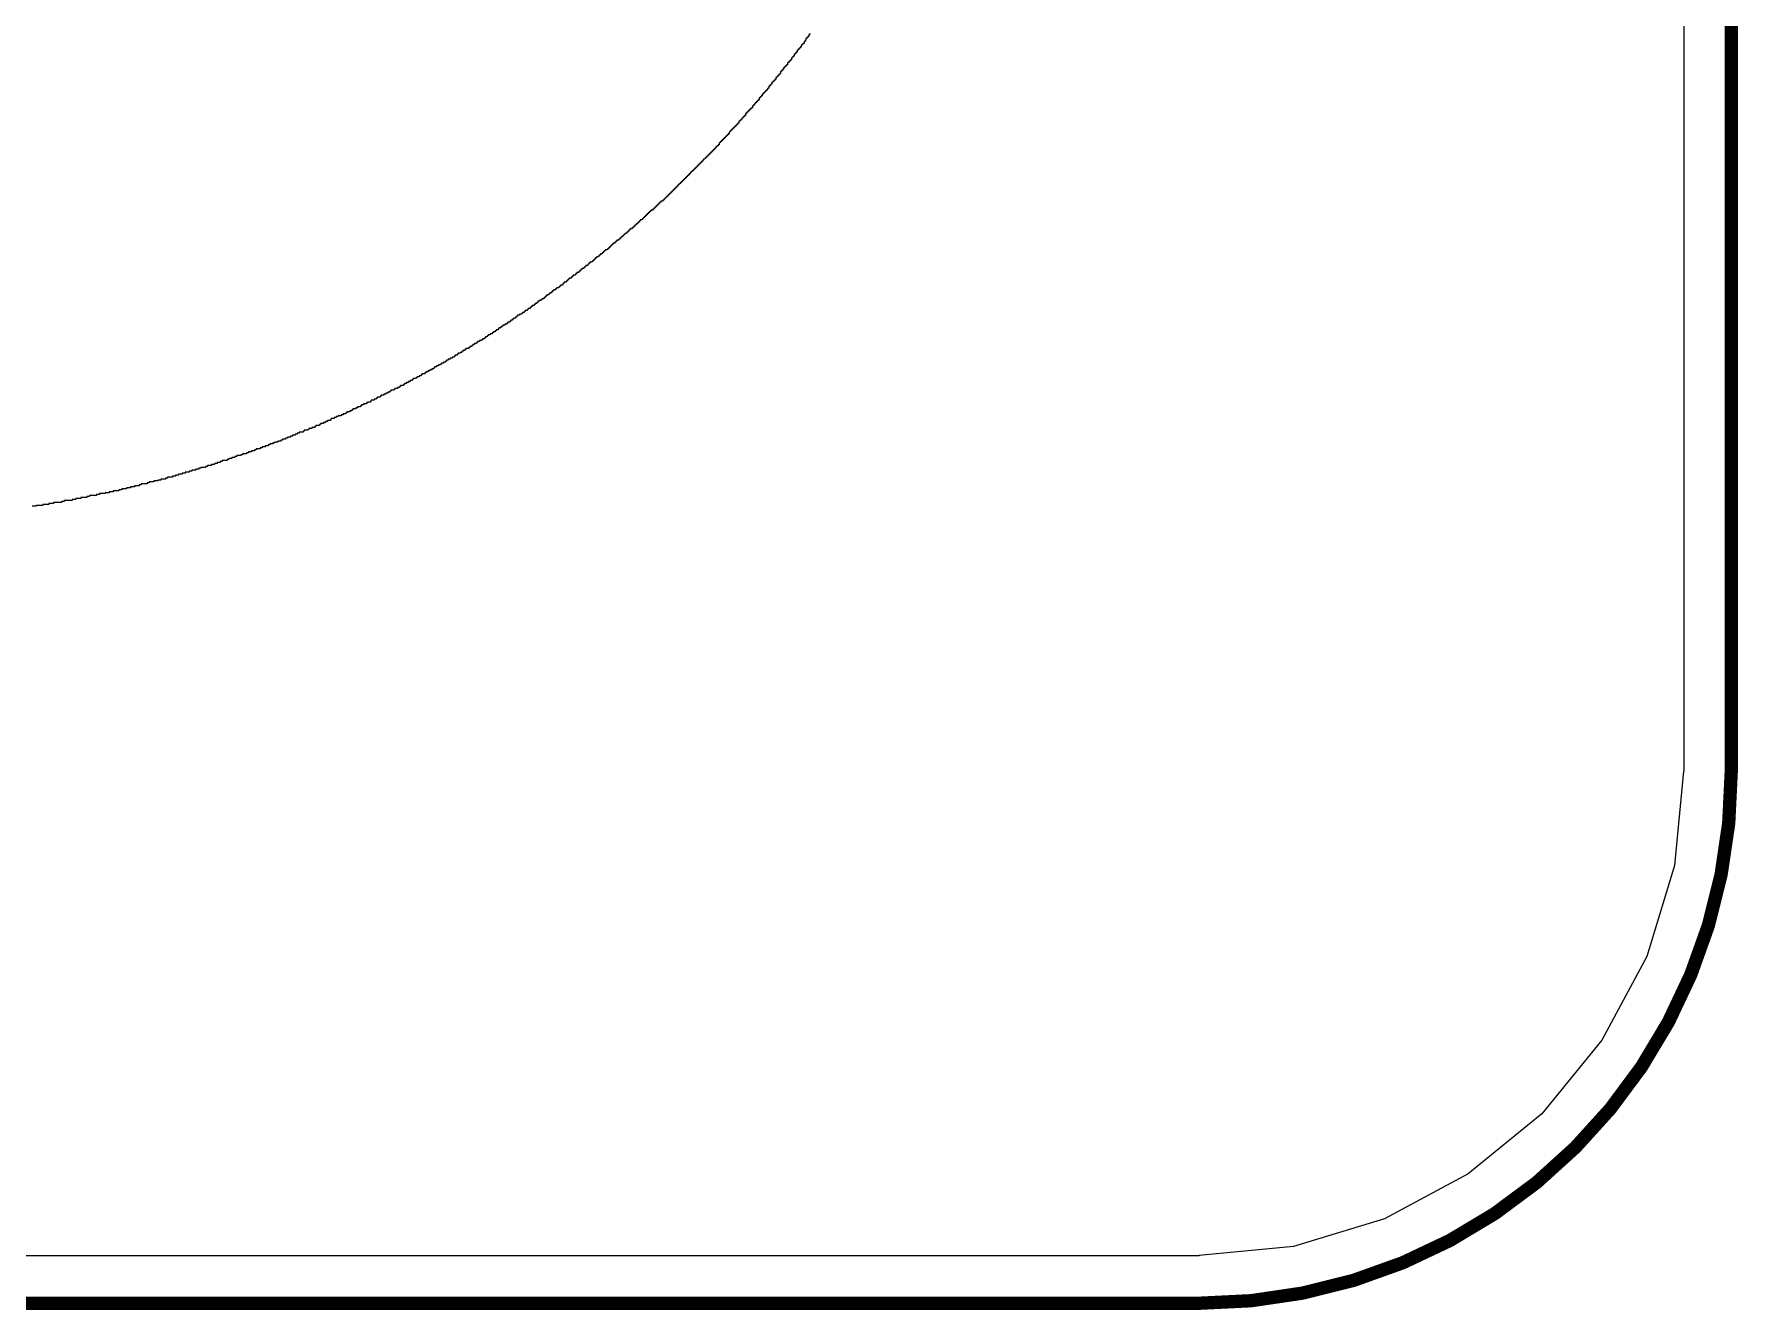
# Model space of a CAD drawing. Header units: millimetres. Extents: x -3.3 to 49.3, y -30.5 to 0.
# Drawn here: x 42.87 to 49.27, y -30.53 to -25.73 of the extents above; entities that cross this region are included whole.
import ezdxf

# ---------------------------------------------------------------- set-up
doc = ezdxf.new("R2010")
doc.units = ezdxf.units.MM
for name, color, linetype in [('BottomLayer', 5, 'Continuous'), ('KeepOutLayer', 6, 'Continuous'), ('TopLayer', 1, 'Continuous'), ('TopOverlay', 2, 'Continuous')]:
    doc.layers.add(name, color=color, linetype=linetype)

msp = doc.modelspace()

# ---------------------------------------------------------------- linework, layer by layer
at = {"layer": 'BottomLayer'}
for p, q in [((49.0715, -2), (49.0715, -28.5)), ((49.071, -28.5), (49.0361, -28.8553)), ((49.0715, -28.5), (49.071, -28.5)), ((49.0361, -28.8553), (48.9324, -29.1969)), ((48.9324, -29.1969), (48.7641, -29.5117)), ((48.7641, -29.5117), (48.5377, -29.7877)), ((48.5377, -29.7877), (48.2617, -30.0142)), ((48.2617, -30.0142), (47.9469, -30.1825)), ((47.9469, -30.1825), (47.6052, -30.2861)), ((47.6052, -30.2861), (47.25, -30.3211)), ((47.25, -30.3216), (2.75, -30.3216)), ((47.25, -30.3211), (47.25, -30.3216))]:
    msp.add_line(p, q, dxfattribs=at)
at = {"layer": 'KeepOutLayer', "const_width": 0.05}
for points in [[(49.25, -28.5), (49.25, -2)], [(2.75, -30.5), (47.25, -30.5)]]:
    msp.add_lwpolyline(points, dxfattribs=at)
msp.add_lwpolyline([(49.25, -28.5, -0.414213), (47.25, -30.5)], format="xyb", dxfattribs=at)
at = {"layer": 'KeepOutLayer', "const_width": 0.025}
for points in [[(49.2375, -28.5, 1), (49.2625, -28.5, 1)], [(49.2375, -28.5, 1), (49.2625, -28.5, 1)], [(47.2375, -30.5, 1), (47.2625, -30.5, 1)], [(47.2375, -30.5, 1), (47.2625, -30.5, 1)]]:
    msp.add_lwpolyline(points, format="xyb", close=True, dxfattribs=at)
at = {"layer": 'TopLayer'}
for p, q in [((49.0715, -2), (49.0715, -28.5)), ((49.071, -28.5), (49.0361, -28.8553)), ((49.0715, -28.5), (49.071, -28.5)), ((49.0361, -28.8553), (48.9324, -29.1969)), ((48.9324, -29.1969), (48.7641, -29.5117)), ((48.7641, -29.5117), (48.5377, -29.7877)), ((48.5377, -29.7877), (48.2617, -30.0142)), ((48.2617, -30.0142), (47.9469, -30.1825)), ((47.9469, -30.1825), (47.6052, -30.2861)), ((47.6052, -30.2861), (47.25, -30.3211)), ((47.25, -30.3216), (2.75, -30.3216)), ((47.25, -30.3211), (47.25, -30.3216))]:
    msp.add_line(p, q, dxfattribs=at)
at = {"layer": 'TopOverlay'}
for p, q in [((45.7835, -25.7396), (45.7799, -25.7396)), ((45.7799, -25.7396), (45.7799, -25.7432)), ((45.7872, -25.7322), (45.7835, -25.7322)), ((45.7835, -25.7322), (45.7835, -25.7396)), ((45.7872, -25.7286), (45.7872, -25.7322)), ((45.7322, -25.8055), (45.7286, -25.8055)), ((45.7286, -25.8055), (45.7286, -25.8128)), ((45.7359, -25.8018), (45.7322, -25.8018)), ((45.7322, -25.8018), (45.7322, -25.8055)), ((45.7396, -25.7982), (45.7359, -25.7982)), ((45.7359, -25.7982), (45.7359, -25.8018)), ((45.7432, -25.7908), (45.7396, -25.7908)), ((45.7396, -25.7908), (45.7396, -25.7982)), ((45.7469, -25.7872), (45.7432, -25.7872)), ((45.7432, -25.7872), (45.7432, -25.7908)), ((45.7505, -25.7835), (45.7469, -25.7835)), ((45.7469, -25.7835), (45.7469, -25.7872)), ((45.7542, -25.7799), (45.7505, -25.7799)), ((45.7505, -25.7799), (45.7505, -25.7835)), ((45.7579, -25.7725), (45.7542, -25.7725)), ((45.7542, -25.7725), (45.7542, -25.7799)), ((45.7615, -25.7689), (45.7579, -25.7689)), ((45.7579, -25.7689), (45.7579, -25.7725)), ((45.7652, -25.7652), (45.7615, -25.7652)), ((45.7615, -25.7652), (45.7615, -25.7689)), ((45.7689, -25.7579), (45.7652, -25.7579)), ((45.7652, -25.7579), (45.7652, -25.7652)), ((45.7725, -25.7542), (45.7689, -25.7542)), ((45.7689, -25.7542), (45.7689, -25.7579)), ((45.7762, -25.7469), (45.7725, -25.7469)), ((45.7725, -25.7469), (45.7725, -25.7542)), ((45.7799, -25.7432), (45.7762, -25.7432)), ((45.7762, -25.7432), (45.7762, -25.7469)), ((45.6846, -25.8678), (45.681, -25.8678)), ((45.681, -25.8678), (45.681, -25.8714)), ((45.6883, -25.8641), (45.6846, -25.8641)), ((45.6846, -25.8641), (45.6846, -25.8678)), ((45.6919, -25.8568), (45.6883, -25.8568)), ((45.6883, -25.8568), (45.6883, -25.8641)), ((45.6956, -25.8531), (45.6919, -25.8531)), ((45.6919, -25.8531), (45.6919, -25.8568)), ((45.6993, -25.8495), (45.6956, -25.8495)), ((45.6956, -25.8495), (45.6956, -25.8531)), ((45.7029, -25.8458), (45.6993, -25.8458)), ((45.6993, -25.8458), (45.6993, -25.8495)), ((45.7066, -25.8385), (45.7029, -25.8385)), ((45.7029, -25.8385), (45.7029, -25.8458)), ((45.7103, -25.8348), (45.7066, -25.8348)), ((45.7066, -25.8348), (45.7066, -25.8385)), ((45.7139, -25.8311), (45.7103, -25.8311)), ((45.7103, -25.8311), (45.7103, -25.8348)), ((45.7176, -25.8275), (45.7139, -25.8275)), ((45.7139, -25.8275), (45.7139, -25.8311)), ((45.7212, -25.8201), (45.7176, -25.8201)), ((45.7176, -25.8201), (45.7176, -25.8275)), ((45.7249, -25.8165), (45.7212, -25.8165)), ((45.7212, -25.8165), (45.7212, -25.8201)), ((45.7286, -25.8128), (45.7249, -25.8128)), ((45.7249, -25.8128), (45.7249, -25.8165)), ((45.6333, -25.9337), (45.6297, -25.9337)), ((45.6297, -25.9337), (45.6297, -25.9374)), ((45.637, -25.9264), (45.6333, -25.9264)), ((45.6333, -25.9264), (45.6333, -25.9337)), ((45.6407, -25.9227), (45.637, -25.9227)), ((45.637, -25.9227), (45.637, -25.9264)), ((45.6443, -25.919), (45.6407, -25.919)), ((45.6407, -25.919), (45.6407, -25.9227)), ((45.648, -25.9117), (45.6443, -25.9117)), ((45.6443, -25.9117), (45.6443, -25.919)), ((45.6516, -25.9081), (45.648, -25.9081)), ((45.648, -25.9081), (45.648, -25.9117)), ((45.6553, -25.9044), (45.6516, -25.9044)), ((45.6516, -25.9044), (45.6516, -25.9081)), ((45.659, -25.9007), (45.6553, -25.9007)), ((45.6553, -25.9007), (45.6553, -25.9044)), ((45.6626, -25.8934), (45.659, -25.8934)), ((45.659, -25.8934), (45.659, -25.9007)), ((45.6663, -25.8897), (45.6626, -25.8897)), ((45.6626, -25.8897), (45.6626, -25.8934)), ((45.67, -25.8861), (45.6663, -25.8861)), ((45.6663, -25.8861), (45.6663, -25.8897)), ((45.6736, -25.8824), (45.67, -25.8824)), ((45.67, -25.8824), (45.67, -25.8861)), ((45.6773, -25.8788), (45.6736, -25.8788)), ((45.6736, -25.8788), (45.6736, -25.8824)), ((45.681, -25.8714), (45.6773, -25.8714)), ((45.6773, -25.8714), (45.6773, -25.8788)), ((45.5784, -25.996), (45.5747, -25.996)), ((45.5747, -25.996), (45.5747, -25.9996)), ((45.5821, -25.9923), (45.5784, -25.9923)), ((45.5784, -25.9923), (45.5784, -25.996)), ((45.5857, -25.9886), (45.5821, -25.9886)), ((45.5821, -25.9886), (45.5821, -25.9923)), ((45.5894, -25.985), (45.5857, -25.985)), ((45.5857, -25.985), (45.5857, -25.9886)), ((45.593, -25.9813), (45.5894, -25.9813)), ((45.5894, -25.9813), (45.5894, -25.985)), ((45.5967, -25.9777), (45.593, -25.9777)), ((45.593, -25.9777), (45.593, -25.9813)), ((45.6004, -25.9703), (45.5967, -25.9703)), ((45.5967, -25.9703), (45.5967, -25.9777)), ((45.604, -25.9667), (45.6004, -25.9667)), ((45.6004, -25.9667), (45.6004, -25.9703)), ((45.6077, -25.963), (45.604, -25.963)), ((45.604, -25.963), (45.604, -25.9667)), ((45.6114, -25.9557), (45.6077, -25.9557)), ((45.6077, -25.9557), (45.6077, -25.963)), ((45.615, -25.952), (45.6114, -25.952)), ((45.6114, -25.952), (45.6114, -25.9557)), ((45.6187, -25.9484), (45.615, -25.9484)), ((45.615, -25.9484), (45.615, -25.952)), ((45.6223, -25.9447), (45.6187, -25.9447)), ((45.6187, -25.9447), (45.6187, -25.9484)), ((45.626, -25.941), (45.6223, -25.941)), ((45.6223, -25.941), (45.6223, -25.9447)), ((45.6297, -25.9374), (45.626, -25.9374)), ((45.626, -25.9374), (45.626, -25.941)), ((45.5234, -26.0582), (45.5198, -26.0582)), ((45.5198, -26.0582), (45.5198, -26.0656)), ((45.5271, -26.0546), (45.5234, -26.0546)), ((45.5234, -26.0546), (45.5234, -26.0582)), ((45.5308, -26.0509), (45.5271, -26.0509)), ((45.5271, -26.0509), (45.5271, -26.0546)), ((45.5344, -26.0473), (45.5308, -26.0473)), ((45.5308, -26.0473), (45.5308, -26.0509)), ((45.5381, -26.0436), (45.5344, -26.0436)), ((45.5344, -26.0436), (45.5344, -26.0473)), ((45.5418, -26.0399), (45.5381, -26.0399)), ((45.5381, -26.0399), (45.5381, -26.0436)), ((45.5454, -26.0363), (45.5418, -26.0363)), ((45.5418, -26.0363), (45.5418, -26.0399)), ((45.5491, -26.0289), (45.5454, -26.0289)), ((45.5454, -26.0289), (45.5454, -26.0363)), ((45.5527, -26.0253), (45.5491, -26.0253)), ((45.5491, -26.0253), (45.5491, -26.0289)), ((45.5564, -26.0216), (45.5527, -26.0216)), ((45.5527, -26.0216), (45.5527, -26.0253)), ((45.5601, -26.0179), (45.5564, -26.0179)), ((45.5564, -26.0179), (45.5564, -26.0216)), ((45.5637, -26.0143), (45.5601, -26.0143)), ((45.5601, -26.0143), (45.5601, -26.0179)), ((45.5674, -26.0106), (45.5637, -26.0106)), ((45.5637, -26.0106), (45.5637, -26.0143)), ((45.5711, -26.007), (45.5674, -26.007)), ((45.5674, -26.007), (45.5674, -26.0106)), ((45.5747, -25.9996), (45.5711, -25.9996)), ((45.5711, -25.9996), (45.5711, -26.007)), ((45.4648, -26.1242), (45.4612, -26.1242)), ((45.4612, -26.1242), (45.4612, -26.1278)), ((45.4685, -26.1205), (45.4648, -26.1205)), ((45.4648, -26.1205), (45.4648, -26.1242)), ((45.4722, -26.1169), (45.4685, -26.1169)), ((45.4685, -26.1169), (45.4685, -26.1205)), ((45.4758, -26.1132), (45.4722, -26.1132)), ((45.4722, -26.1132), (45.4722, -26.1169)), ((45.4795, -26.1095), (45.4758, -26.1095)), ((45.4758, -26.1095), (45.4758, -26.1132)), ((45.4832, -26.1059), (45.4795, -26.1059)), ((45.4795, -26.1059), (45.4795, -26.1095)), ((45.4868, -26.0985), (45.4832, -26.0985)), ((45.4832, -26.0985), (45.4832, -26.1059)), ((45.4905, -26.0949), (45.4868, -26.0949)), ((45.4868, -26.0949), (45.4868, -26.0985)), ((45.4941, -26.0912), (45.4905, -26.0912)), ((45.4905, -26.0912), (45.4905, -26.0949)), ((45.4978, -26.0875), (45.4941, -26.0875)), ((45.4941, -26.0875), (45.4941, -26.0912)), ((45.5015, -26.0839), (45.4978, -26.0839)), ((45.4978, -26.0839), (45.4978, -26.0875)), ((45.5051, -26.0802), (45.5015, -26.0802)), ((45.5015, -26.0802), (45.5015, -26.0839)), ((45.5088, -26.0766), (45.5051, -26.0766)), ((45.5051, -26.0766), (45.5051, -26.0802)), ((45.5125, -26.0729), (45.5088, -26.0729)), ((45.5088, -26.0729), (45.5088, -26.0766)), ((45.5161, -26.0692), (45.5125, -26.0692)), ((45.5125, -26.0692), (45.5125, -26.0729)), ((45.5198, -26.0656), (45.5161, -26.0656)), ((45.5161, -26.0656), (45.5161, -26.0692)), ((45.4026, -26.1901), (45.3989, -26.1901)), ((45.3989, -26.1901), (45.3989, -26.1938)), ((45.4062, -26.1864), (45.4026, -26.1864)), ((45.4026, -26.1864), (45.4026, -26.1901)), ((45.4099, -26.1828), (45.4062, -26.1828)), ((45.4062, -26.1828), (45.4062, -26.1864)), ((45.4136, -26.1791), (45.4099, -26.1791)), ((45.4099, -26.1791), (45.4099, -26.1828)), ((45.4172, -26.1755), (45.4136, -26.1755)), ((45.4136, -26.1755), (45.4136, -26.1791)), ((45.4209, -26.1718), (45.4172, -26.1718)), ((45.4172, -26.1718), (45.4172, -26.1755)), ((45.4245, -26.1681), (45.4209, -26.1681)), ((45.4209, -26.1681), (45.4209, -26.1718)), ((45.4282, -26.1645), (45.4245, -26.1645)), ((45.4245, -26.1645), (45.4245, -26.1681)), ((45.4319, -26.1608), (45.4282, -26.1608)), ((45.4282, -26.1608), (45.4282, -26.1645)), ((45.4355, -26.1571), (45.4319, -26.1571)), ((45.4319, -26.1571), (45.4319, -26.1608)), ((45.4392, -26.1535), (45.4355, -26.1535)), ((45.4355, -26.1535), (45.4355, -26.1571)), ((45.4429, -26.1498), (45.4392, -26.1498)), ((45.4392, -26.1498), (45.4392, -26.1535)), ((45.4465, -26.1462), (45.4429, -26.1462)), ((45.4429, -26.1462), (45.4429, -26.1498)), ((45.4502, -26.1388), (45.4465, -26.1388)), ((45.4465, -26.1388), (45.4465, -26.1462)), ((45.4538, -26.1352), (45.4502, -26.1352)), ((45.4502, -26.1352), (45.4502, -26.1388)), ((45.4575, -26.1315), (45.4538, -26.1315)), ((45.4538, -26.1315), (45.4538, -26.1352)), ((45.4612, -26.1278), (45.4575, -26.1278)), ((45.4575, -26.1278), (45.4575, -26.1315)), ((45.3403, -26.2524), (45.3366, -26.2524)), ((45.3366, -26.2524), (45.3366, -26.256)), ((45.344, -26.2487), (45.3403, -26.2487)), ((45.3403, -26.2487), (45.3403, -26.2524)), ((45.3476, -26.2451), (45.344, -26.2451)), ((45.344, -26.2451), (45.344, -26.2487)), ((45.3513, -26.2414), (45.3476, -26.2414)), ((45.3476, -26.2414), (45.3476, -26.2451)), ((45.3549, -26.2377), (45.3513, -26.2377)), ((45.3513, -26.2377), (45.3513, -26.2414)), ((45.3586, -26.2341), (45.3549, -26.2341)), ((45.3549, -26.2341), (45.3549, -26.2377)), ((45.3623, -26.2304), (45.3586, -26.2304)), ((45.3586, -26.2304), (45.3586, -26.2341)), ((45.3659, -26.2267), (45.3623, -26.2267)), ((45.3623, -26.2267), (45.3623, -26.2304)), ((45.3696, -26.2231), (45.3659, -26.2231)), ((45.3659, -26.2231), (45.3659, -26.2267)), ((45.3733, -26.2194), (45.3696, -26.2194)), ((45.3696, -26.2194), (45.3696, -26.2231)), ((45.3769, -26.2158), (45.3733, -26.2158)), ((45.3733, -26.2158), (45.3733, -26.2194)), ((45.3806, -26.2121), (45.3769, -26.2121)), ((45.3769, -26.2121), (45.3769, -26.2158)), ((45.3843, -26.2084), (45.3806, -26.2084)), ((45.3806, -26.2084), (45.3806, -26.2121)), ((45.3879, -26.2048), (45.3843, -26.2048)), ((45.3843, -26.2048), (45.3843, -26.2084)), ((45.3916, -26.2011), (45.3879, -26.2011)), ((45.3879, -26.2011), (45.3879, -26.2048)), ((45.3952, -26.1974), (45.3916, -26.1974)), ((45.3916, -26.1974), (45.3916, -26.2011)), ((45.3989, -26.1938), (45.3952, -26.1938)), ((45.3952, -26.1938), (45.3952, -26.1974)), ((45.2744, -26.3183), (45.2707, -26.3183)), ((45.2707, -26.3183), (45.2707, -26.322)), ((45.278, -26.3147), (45.2744, -26.3147)), ((45.2744, -26.3147), (45.2744, -26.3183)), ((45.2817, -26.311), (45.278, -26.311)), ((45.278, -26.311), (45.278, -26.3147)), ((45.2853, -26.3073), (45.2817, -26.3073)), ((45.2817, -26.3073), (45.2817, -26.311)), ((45.289, -26.3037), (45.2853, -26.3037)), ((45.2853, -26.3037), (45.2853, -26.3073)), ((45.2927, -26.3), (45.289, -26.3)), ((45.289, -26.3), (45.289, -26.3037)), ((45.2963, -26.2963), (45.2927, -26.2963)), ((45.2927, -26.2963), (45.2927, -26.3)), ((45.3, -26.2927), (45.2963, -26.2927)), ((45.2963, -26.2927), (45.2963, -26.2963)), ((45.3037, -26.289), (45.3, -26.289)), ((45.3, -26.289), (45.3, -26.2927)), ((45.3073, -26.2853), (45.3037, -26.2853)), ((45.3037, -26.2853), (45.3037, -26.289)), ((45.311, -26.2817), (45.3073, -26.2817)), ((45.3073, -26.2817), (45.3073, -26.2853)), ((45.3147, -26.278), (45.311, -26.278)), ((45.311, -26.278), (45.311, -26.2817)), ((45.3183, -26.2744), (45.3147, -26.2744)), ((45.3147, -26.2744), (45.3147, -26.278)), ((45.322, -26.2707), (45.3183, -26.2707)), ((45.3183, -26.2707), (45.3183, -26.2744)), ((45.3256, -26.267), (45.322, -26.267)), ((45.322, -26.267), (45.322, -26.2707)), ((45.3293, -26.2634), (45.3256, -26.2634)), ((45.3256, -26.2634), (45.3256, -26.267)), ((45.333, -26.2597), (45.3293, -26.2597)), ((45.3293, -26.2597), (45.3293, -26.2634)), ((45.3366, -26.256), (45.333, -26.256)), ((45.333, -26.256), (45.333, -26.2597)), ((45.2084, -26.3806), (45.2048, -26.3806)), ((45.2048, -26.3806), (45.2048, -26.3843)), ((45.2121, -26.3769), (45.2084, -26.3769)), ((45.2084, -26.3769), (45.2084, -26.3806)), ((45.2158, -26.3733), (45.2121, -26.3733)), ((45.2121, -26.3733), (45.2121, -26.3769)), ((45.2194, -26.3696), (45.2158, -26.3696)), ((45.2158, -26.3696), (45.2158, -26.3733)), ((45.2231, -26.3659), (45.2194, -26.3659)), ((45.2194, -26.3659), (45.2194, -26.3696)), ((45.2267, -26.3623), (45.2231, -26.3623)), ((45.2231, -26.3623), (45.2231, -26.3659)), ((45.2341, -26.3586), (45.2267, -26.3586)), ((45.2267, -26.3586), (45.2267, -26.3623)), ((45.2377, -26.3549), (45.2341, -26.3549)), ((45.2341, -26.3549), (45.2341, -26.3586)), ((45.2414, -26.3513), (45.2377, -26.3513)), ((45.2377, -26.3513), (45.2377, -26.3549)), ((45.2451, -26.3476), (45.2414, -26.3476)), ((45.2414, -26.3476), (45.2414, -26.3513)), ((45.2487, -26.344), (45.2451, -26.344)), ((45.2451, -26.344), (45.2451, -26.3476)), ((45.2524, -26.3403), (45.2487, -26.3403)), ((45.2487, -26.3403), (45.2487, -26.344)), ((45.256, -26.3366), (45.2524, -26.3366)), ((45.2524, -26.3366), (45.2524, -26.3403)), ((45.2597, -26.333), (45.256, -26.333)), ((45.256, -26.333), (45.256, -26.3366)), ((45.2634, -26.3293), (45.2597, -26.3293)), ((45.2597, -26.3293), (45.2597, -26.333)), ((45.267, -26.3256), (45.2634, -26.3256)), ((45.2634, -26.3256), (45.2634, -26.3293)), ((45.2707, -26.322), (45.267, -26.322)), ((45.267, -26.322), (45.267, -26.3256)), ((45.1352, -26.4465), (45.1315, -26.4465)), ((45.1315, -26.4465), (45.1315, -26.4502)), ((45.1388, -26.4429), (45.1352, -26.4429)), ((45.1352, -26.4429), (45.1352, -26.4465)), ((45.1425, -26.4392), (45.1388, -26.4392)), ((45.1388, -26.4392), (45.1388, -26.4429)), ((45.1462, -26.4355), (45.1425, -26.4355)), ((45.1425, -26.4355), (45.1425, -26.4392)), ((45.1498, -26.4319), (45.1462, -26.4319)), ((45.1462, -26.4319), (45.1462, -26.4355)), ((45.1571, -26.4282), (45.1498, -26.4282)), ((45.1498, -26.4282), (45.1498, -26.4319)), ((45.1608, -26.4245), (45.1571, -26.4245)), ((45.1571, -26.4245), (45.1571, -26.4282)), ((45.1645, -26.4209), (45.1608, -26.4209)), ((45.1608, -26.4209), (45.1608, -26.4245)), ((45.1681, -26.4172), (45.1645, -26.4172)), ((45.1645, -26.4172), (45.1645, -26.4209)), ((45.1718, -26.4136), (45.1681, -26.4136)), ((45.1681, -26.4136), (45.1681, -26.4172)), ((45.1755, -26.4099), (45.1718, -26.4099)), ((45.1718, -26.4099), (45.1718, -26.4136)), ((45.1791, -26.4062), (45.1755, -26.4062)), ((45.1755, -26.4062), (45.1755, -26.4099)), ((45.1828, -26.4026), (45.1791, -26.4026)), ((45.1791, -26.4026), (45.1791, -26.4062)), ((45.1864, -26.3989), (45.1828, -26.3989)), ((45.1828, -26.3989), (45.1828, -26.4026)), ((45.1901, -26.3952), (45.1864, -26.3952)), ((45.1864, -26.3952), (45.1864, -26.3989)), ((45.1974, -26.3916), (45.1901, -26.3916)), ((45.1901, -26.3916), (45.1901, -26.3952)), ((45.2011, -26.3879), (45.1974, -26.3879)), ((45.1974, -26.3879), (45.1974, -26.3916)), ((45.2048, -26.3843), (45.2011, -26.3843)), ((45.2011, -26.3843), (45.2011, -26.3879)), ((45.0619, -26.5088), (45.0582, -26.5088)), ((45.0582, -26.5088), (45.0582, -26.5125)), ((45.0692, -26.5051), (45.0619, -26.5051)), ((45.0619, -26.5051), (45.0619, -26.5088)), ((45.0729, -26.5015), (45.0692, -26.5015)), ((45.0692, -26.5015), (45.0692, -26.5051)), ((45.0766, -26.4978), (45.0729, -26.4978)), ((45.0729, -26.4978), (45.0729, -26.5015)), ((45.0802, -26.4941), (45.0766, -26.4941)), ((45.0766, -26.4941), (45.0766, -26.4978)), ((45.0839, -26.4905), (45.0802, -26.4905)), ((45.0802, -26.4905), (45.0802, -26.4941)), ((45.0875, -26.4868), (45.0839, -26.4868)), ((45.0839, -26.4868), (45.0839, -26.4905)), ((45.0912, -26.4831), (45.0875, -26.4831)), ((45.0875, -26.4831), (45.0875, -26.4868)), ((45.0985, -26.4795), (45.0912, -26.4795)), ((45.0912, -26.4795), (45.0912, -26.4831)), ((45.1022, -26.4758), (45.0985, -26.4758)), ((45.0985, -26.4758), (45.0985, -26.4795)), ((45.1059, -26.4722), (45.1022, -26.4722)), ((45.1022, -26.4722), (45.1022, -26.4758)), ((45.1095, -26.4685), (45.1059, -26.4685)), ((45.1059, -26.4685), (45.1059, -26.4722)), ((45.1132, -26.4648), (45.1095, -26.4648)), ((45.1095, -26.4648), (45.1095, -26.4685)), ((45.1205, -26.4612), (45.1132, -26.4612)), ((45.1132, -26.4612), (45.1132, -26.4648)), ((45.1242, -26.4575), (45.1205, -26.4575)), ((45.1205, -26.4575), (45.1205, -26.4612)), ((45.1278, -26.4538), (45.1242, -26.4538)), ((45.1242, -26.4538), (45.1242, -26.4575)), ((45.1315, -26.4502), (45.1278, -26.4502)), ((45.1278, -26.4502), (45.1278, -26.4538)), ((44.985, -26.5711), (44.9813, -26.5711)), ((44.9813, -26.5711), (44.9813, -26.5747)), ((44.9923, -26.5674), (44.985, -26.5674)), ((44.985, -26.5674), (44.985, -26.5711)), ((44.996, -26.5637), (44.9923, -26.5637)), ((44.9923, -26.5637), (44.9923, -26.5674)), ((44.9996, -26.5601), (44.996, -26.5601)), ((44.996, -26.5601), (44.996, -26.5637)), ((45.007, -26.5564), (44.9996, -26.5564)), ((44.9996, -26.5564), (44.9996, -26.5601)), ((45.0106, -26.5527), (45.007, -26.5527)), ((45.007, -26.5527), (45.007, -26.5564)), ((45.0143, -26.5491), (45.0106, -26.5491)), ((45.0106, -26.5491), (45.0106, -26.5527)), ((45.0179, -26.5454), (45.0143, -26.5454)), ((45.0143, -26.5454), (45.0143, -26.5491)), ((45.0253, -26.5418), (45.0179, -26.5418)), ((45.0179, -26.5418), (45.0179, -26.5454)), ((45.0289, -26.5381), (45.0253, -26.5381)), ((45.0253, -26.5381), (45.0253, -26.5418)), ((45.0326, -26.5344), (45.0289, -26.5344)), ((45.0289, -26.5344), (45.0289, -26.5381)), ((45.0363, -26.5308), (45.0326, -26.5308)), ((45.0326, -26.5308), (45.0326, -26.5344)), ((45.0399, -26.5271), (45.0363, -26.5271)), ((45.0363, -26.5271), (45.0363, -26.5308)), ((45.0436, -26.5234), (45.0399, -26.5234)), ((45.0399, -26.5234), (45.0399, -26.5271)), ((45.0473, -26.5198), (45.0436, -26.5198)), ((45.0436, -26.5198), (45.0436, -26.5234)), ((45.0546, -26.5161), (45.0473, -26.5161)), ((45.0473, -26.5161), (45.0473, -26.5198)), ((45.0582, -26.5125), (45.0546, -26.5125)), ((45.0546, -26.5125), (45.0546, -26.5161)), ((44.9044, -26.637), (44.8971, -26.637)), ((44.8971, -26.637), (44.8971, -26.6407)), ((44.9081, -26.6333), (44.9044, -26.6333)), ((44.9044, -26.6333), (44.9044, -26.637)), ((44.9117, -26.6297), (44.9081, -26.6297)), ((44.9081, -26.6297), (44.9081, -26.6333)), ((44.919, -26.626), (44.9117, -26.626)), ((44.9117, -26.626), (44.9117, -26.6297)), ((44.9227, -26.6223), (44.919, -26.6223)), ((44.919, -26.6223), (44.919, -26.626)), ((44.9264, -26.6187), (44.9227, -26.6187)), ((44.9227, -26.6187), (44.9227, -26.6223)), ((44.93, -26.615), (44.9264, -26.615)), ((44.9264, -26.615), (44.9264, -26.6187)), ((44.9374, -26.6114), (44.93, -26.6114)), ((44.93, -26.6114), (44.93, -26.615)), ((44.941, -26.6077), (44.9374, -26.6077)), ((44.9374, -26.6077), (44.9374, -26.6114)), ((44.9447, -26.604), (44.941, -26.604)), ((44.941, -26.604), (44.941, -26.6077)), ((44.952, -26.6004), (44.9447, -26.6004)), ((44.9447, -26.6004), (44.9447, -26.604)), ((44.9557, -26.5967), (44.952, -26.5967)), ((44.952, -26.5967), (44.952, -26.6004)), ((44.9593, -26.593), (44.9557, -26.593)), ((44.9557, -26.593), (44.9557, -26.5967)), ((44.963, -26.5894), (44.9593, -26.5894)), ((44.9593, -26.5894), (44.9593, -26.593)), ((44.9703, -26.5857), (44.963, -26.5857)), ((44.963, -26.5857), (44.963, -26.5894)), ((44.974, -26.5821), (44.9703, -26.5821)), ((44.9703, -26.5821), (44.9703, -26.5857)), ((44.9777, -26.5784), (44.974, -26.5784)), ((44.974, -26.5784), (44.974, -26.5821)), ((44.9813, -26.5747), (44.9777, -26.5747)), ((44.9777, -26.5747), (44.9777, -26.5784)), ((44.8201, -26.6993), (44.8165, -26.6993)), ((44.8165, -26.6993), (44.8165, -26.7029)), ((44.8238, -26.6956), (44.8201, -26.6956)), ((44.8201, -26.6956), (44.8201, -26.6993)), ((44.8311, -26.6919), (44.8238, -26.6919)), ((44.8238, -26.6919), (44.8238, -26.6956)), ((44.8348, -26.6883), (44.8311, -26.6883)), ((44.8311, -26.6883), (44.8311, -26.6919)), ((44.8421, -26.6846), (44.8348, -26.6846)), ((44.8348, -26.6846), (44.8348, -26.6883)), ((44.8458, -26.681), (44.8421, -26.681)), ((44.8421, -26.681), (44.8421, -26.6846)), ((44.8495, -26.6773), (44.8458, -26.6773)), ((44.8458, -26.6773), (44.8458, -26.681)), ((44.8568, -26.6736), (44.8495, -26.6736)), ((44.8495, -26.6736), (44.8495, -26.6773)), ((44.8604, -26.67), (44.8568, -26.67)), ((44.8568, -26.67), (44.8568, -26.6736)), ((44.8641, -26.6663), (44.8604, -26.6663)), ((44.8604, -26.6663), (44.8604, -26.67)), ((44.8714, -26.6626), (44.8641, -26.6626)), ((44.8641, -26.6626), (44.8641, -26.6663)), ((44.8751, -26.659), (44.8714, -26.659)), ((44.8714, -26.659), (44.8714, -26.6626)), ((44.8788, -26.6553), (44.8751, -26.6553)), ((44.8751, -26.6553), (44.8751, -26.659)), ((44.8824, -26.6516), (44.8788, -26.6516)), ((44.8788, -26.6516), (44.8788, -26.6553)), ((44.8897, -26.648), (44.8824, -26.648)), ((44.8824, -26.648), (44.8824, -26.6516)), ((44.8934, -26.6443), (44.8897, -26.6443)), ((44.8897, -26.6443), (44.8897, -26.648)), ((44.8971, -26.6407), (44.8934, -26.6407)), ((44.8934, -26.6407), (44.8934, -26.6443)), ((44.7286, -26.7652), (44.7249, -26.7652)), ((44.7249, -26.7652), (44.7249, -26.7689)), ((44.7359, -26.7615), (44.7286, -26.7615)), ((44.7286, -26.7615), (44.7286, -26.7652)), ((44.7396, -26.7579), (44.7359, -26.7579)), ((44.7359, -26.7579), (44.7359, -26.7615)), ((44.7432, -26.7542), (44.7396, -26.7542)), ((44.7396, -26.7542), (44.7396, -26.7579)), ((44.7506, -26.7506), (44.7432, -26.7506)), ((44.7432, -26.7506), (44.7432, -26.7542)), ((44.7542, -26.7469), (44.7506, -26.7469)), ((44.7506, -26.7469), (44.7506, -26.7506)), ((44.7615, -26.7432), (44.7542, -26.7432)), ((44.7542, -26.7432), (44.7542, -26.7469)), ((44.7652, -26.7396), (44.7615, -26.7396)), ((44.7615, -26.7396), (44.7615, -26.7432)), ((44.7689, -26.7359), (44.7652, -26.7359)), ((44.7652, -26.7359), (44.7652, -26.7396)), ((44.7762, -26.7322), (44.7689, -26.7322)), ((44.7689, -26.7322), (44.7689, -26.7359)), ((44.7799, -26.7286), (44.7762, -26.7286)), ((44.7762, -26.7286), (44.7762, -26.7322)), ((44.7872, -26.7249), (44.7799, -26.7249)), ((44.7799, -26.7249), (44.7799, -26.7286)), ((44.7908, -26.7212), (44.7872, -26.7212)), ((44.7872, -26.7212), (44.7872, -26.7249)), ((44.7945, -26.7176), (44.7908, -26.7176)), ((44.7908, -26.7176), (44.7908, -26.7212)), ((44.7982, -26.7139), (44.7945, -26.7139)), ((44.7945, -26.7139), (44.7945, -26.7176)), ((44.8055, -26.7103), (44.7982, -26.7103)), ((44.7982, -26.7103), (44.7982, -26.7139)), ((44.8092, -26.7066), (44.8055, -26.7066)), ((44.8055, -26.7066), (44.8055, -26.7103)), ((44.8165, -26.7029), (44.8092, -26.7029)), ((44.8092, -26.7029), (44.8092, -26.7066)), ((44.6333, -26.8275), (44.6297, -26.8275)), ((44.6297, -26.8275), (44.6297, -26.8311)), ((44.6407, -26.8238), (44.6333, -26.8238)), ((44.6333, -26.8238), (44.6333, -26.8275)), ((44.648, -26.8201), (44.6407, -26.8201)), ((44.6407, -26.8201), (44.6407, -26.8238)), ((44.6516, -26.8165), (44.648, -26.8165)), ((44.648, -26.8165), (44.648, -26.8201)), ((44.659, -26.8128), (44.6516, -26.8128)), ((44.6516, -26.8128), (44.6516, -26.8165)), ((44.6626, -26.8092), (44.659, -26.8092)), ((44.659, -26.8092), (44.659, -26.8128)), ((44.67, -26.8055), (44.6626, -26.8055)), ((44.6626, -26.8055), (44.6626, -26.8092)), ((44.6736, -26.8018), (44.67, -26.8018)), ((44.67, -26.8018), (44.67, -26.8055)), ((44.681, -26.7982), (44.6736, -26.7982)), ((44.6736, -26.7982), (44.6736, -26.8018)), ((44.6846, -26.7945), (44.681, -26.7945)), ((44.681, -26.7945), (44.681, -26.7982)), ((44.6883, -26.7908), (44.6846, -26.7908)), ((44.6846, -26.7908), (44.6846, -26.7945)), ((44.6956, -26.7872), (44.6883, -26.7872)), ((44.6883, -26.7872), (44.6883, -26.7908)), ((44.7029, -26.7835), (44.6956, -26.7835)), ((44.6956, -26.7835), (44.6956, -26.7872)), ((44.7066, -26.7799), (44.7029, -26.7799)), ((44.7029, -26.7799), (44.7029, -26.7835)), ((44.7139, -26.7762), (44.7066, -26.7762)), ((44.7066, -26.7762), (44.7066, -26.7799)), ((44.7176, -26.7725), (44.7139, -26.7725)), ((44.7139, -26.7725), (44.7139, -26.7762)), ((44.7249, -26.7689), (44.7176, -26.7689)), ((44.7176, -26.7689), (44.7176, -26.7725)), ((44.5344, -26.8934), (44.5271, -26.8934)), ((44.5271, -26.8934), (44.5271, -26.8971)), ((44.5381, -26.8897), (44.5344, -26.8897)), ((44.5344, -26.8897), (44.5344, -26.8934)), ((44.5454, -26.8861), (44.5381, -26.8861)), ((44.5381, -26.8861), (44.5381, -26.8897)), ((44.5527, -26.8824), (44.5454, -26.8824)), ((44.5454, -26.8824), (44.5454, -26.8861)), ((44.5564, -26.8788), (44.5527, -26.8788)), ((44.5527, -26.8788), (44.5527, -26.8824)), ((44.5637, -26.8751), (44.5564, -26.8751)), ((44.5564, -26.8751), (44.5564, -26.8788)), ((44.5674, -26.8714), (44.5637, -26.8714)), ((44.5637, -26.8714), (44.5637, -26.8751)), ((44.5747, -26.8678), (44.5674, -26.8678)), ((44.5674, -26.8678), (44.5674, -26.8714)), ((44.5784, -26.8641), (44.5747, -26.8641)), ((44.5747, -26.8641), (44.5747, -26.8678)), ((44.5857, -26.8604), (44.5784, -26.8604)), ((44.5784, -26.8604), (44.5784, -26.8641)), ((44.593, -26.8568), (44.5857, -26.8568)), ((44.5857, -26.8568), (44.5857, -26.8604)), ((44.5967, -26.8531), (44.593, -26.8531)), ((44.593, -26.8531), (44.593, -26.8568)), ((44.604, -26.8495), (44.5967, -26.8495)), ((44.5967, -26.8495), (44.5967, -26.8531)), ((44.6077, -26.8458), (44.604, -26.8458)), ((44.604, -26.8458), (44.604, -26.8495)), ((44.615, -26.8421), (44.6077, -26.8421)), ((44.6077, -26.8421), (44.6077, -26.8458)), ((44.6187, -26.8385), (44.615, -26.8385)), ((44.615, -26.8385), (44.615, -26.8421)), ((44.626, -26.8348), (44.6187, -26.8348)), ((44.6187, -26.8348), (44.6187, -26.8385)), ((44.6297, -26.8311), (44.626, -26.8311)), ((44.626, -26.8311), (44.626, -26.8348)), ((44.4282, -26.9557), (44.4209, -26.9557)), ((44.4209, -26.9557), (44.4209, -26.9593)), ((44.4355, -26.952), (44.4282, -26.952)), ((44.4282, -26.952), (44.4282, -26.9557)), ((44.4429, -26.9484), (44.4355, -26.9484)), ((44.4355, -26.9484), (44.4355, -26.952)), ((44.4502, -26.9447), (44.4429, -26.9447)), ((44.4429, -26.9447), (44.4429, -26.9484)), ((44.4538, -26.941), (44.4502, -26.941)), ((44.4502, -26.941), (44.4502, -26.9447)), ((44.4612, -26.9374), (44.4538, -26.9374)), ((44.4538, -26.9374), (44.4538, -26.941)), ((44.4648, -26.9337), (44.4612, -26.9337)), ((44.4612, -26.9337), (44.4612, -26.9374)), ((44.4722, -26.93), (44.4648, -26.93)), ((44.4648, -26.93), (44.4648, -26.9337)), ((44.4795, -26.9264), (44.4722, -26.9264)), ((44.4722, -26.9264), (44.4722, -26.93)), ((44.4831, -26.9227), (44.4795, -26.9227)), ((44.4795, -26.9227), (44.4795, -26.9264)), ((44.4905, -26.919), (44.4831, -26.919)), ((44.4831, -26.919), (44.4831, -26.9227)), ((44.4941, -26.9154), (44.4905, -26.9154)), ((44.4905, -26.9154), (44.4905, -26.919)), ((44.5051, -26.9117), (44.4941, -26.9117)), ((44.4941, -26.9117), (44.4941, -26.9154)), ((44.5088, -26.9081), (44.5051, -26.9081)), ((44.5051, -26.9081), (44.5051, -26.9117)), ((44.5161, -26.9044), (44.5088, -26.9044)), ((44.5088, -26.9044), (44.5088, -26.9081)), ((44.5198, -26.9007), (44.5161, -26.9007)), ((44.5161, -26.9007), (44.5161, -26.9044)), ((44.5271, -26.8971), (44.5198, -26.8971)), ((44.5198, -26.8971), (44.5198, -26.9007)), ((44.311, -27.0216), (44.3073, -27.0216)), ((44.3073, -27.0216), (44.3073, -27.0253)), ((44.3183, -27.0179), (44.311, -27.0179)), ((44.311, -27.0179), (44.311, -27.0216)), ((44.3256, -27.0143), (44.3183, -27.0143)), ((44.3183, -27.0143), (44.3183, -27.0179)), ((44.3293, -27.0106), (44.3256, -27.0106)), ((44.3256, -27.0106), (44.3256, -27.0143)), ((44.3403, -27.007), (44.3293, -27.007)), ((44.3293, -27.007), (44.3293, -27.0106)), ((44.344, -27.0033), (44.3403, -27.0033)), ((44.3403, -27.0033), (44.3403, -27.007)), ((44.3513, -26.9996), (44.344, -26.9996)), ((44.344, -26.9996), (44.344, -27.0033)), ((44.3586, -26.996), (44.3513, -26.996)), ((44.3513, -26.996), (44.3513, -26.9996)), ((44.3659, -26.9923), (44.3586, -26.9923)), ((44.3586, -26.9923), (44.3586, -26.996)), ((44.3733, -26.9886), (44.3659, -26.9886)), ((44.3659, -26.9886), (44.3659, -26.9923)), ((44.3769, -26.985), (44.3733, -26.985)), ((44.3733, -26.985), (44.3733, -26.9886)), ((44.3842, -26.9813), (44.3769, -26.9813)), ((44.3769, -26.9813), (44.3769, -26.985)), ((44.3916, -26.9777), (44.3842, -26.9777)), ((44.3842, -26.9777), (44.3842, -26.9813)), ((44.3989, -26.974), (44.3916, -26.974)), ((44.3916, -26.974), (44.3916, -26.9777)), ((44.4026, -26.9703), (44.3989, -26.9703)), ((44.3989, -26.9703), (44.3989, -26.974)), ((44.4099, -26.9667), (44.4026, -26.9667)), ((44.4026, -26.9667), (44.4026, -26.9703)), ((44.4172, -26.963), (44.4099, -26.963)), ((44.4099, -26.963), (44.4099, -26.9667)), ((44.4209, -26.9593), (44.4172, -26.9593)), ((44.4172, -26.9593), (44.4172, -26.963)), ((44.1938, -27.0839), (44.1864, -27.0839)), ((44.1864, -27.0839), (44.1864, -27.0875)), ((44.2011, -27.0802), (44.1938, -27.0802)), ((44.1938, -27.0802), (44.1938, -27.0839)), ((44.2084, -27.0766), (44.2011, -27.0766)), ((44.2011, -27.0766), (44.2011, -27.0802)), ((44.2121, -27.0729), (44.2084, -27.0729)), ((44.2084, -27.0729), (44.2084, -27.0766)), ((44.2231, -27.0692), (44.2121, -27.0692)), ((44.2121, -27.0692), (44.2121, -27.0729)), ((44.2267, -27.0656), (44.2231, -27.0656)), ((44.2231, -27.0656), (44.2231, -27.0692)), ((44.2377, -27.0619), (44.2267, -27.0619)), ((44.2267, -27.0619), (44.2267, -27.0656)), ((44.2451, -27.0582), (44.2377, -27.0582)), ((44.2377, -27.0582), (44.2377, -27.0619)), ((44.2487, -27.0546), (44.2451, -27.0546)), ((44.2451, -27.0546), (44.2451, -27.0582)), ((44.2597, -27.0509), (44.2487, -27.0509)), ((44.2487, -27.0509), (44.2487, -27.0546)), ((44.2634, -27.0473), (44.2597, -27.0473)), ((44.2597, -27.0473), (44.2597, -27.0509)), ((44.2707, -27.0436), (44.2634, -27.0436)), ((44.2634, -27.0436), (44.2634, -27.0473)), ((44.278, -27.0399), (44.2707, -27.0399)), ((44.2707, -27.0399), (44.2707, -27.0436)), ((44.2853, -27.0363), (44.278, -27.0363)), ((44.278, -27.0363), (44.278, -27.0399)), ((44.2927, -27.0326), (44.2853, -27.0326)), ((44.2853, -27.0326), (44.2853, -27.0363)), ((44.2963, -27.0289), (44.2927, -27.0289)), ((44.2927, -27.0289), (44.2927, -27.0326)), ((44.3073, -27.0253), (44.2963, -27.0253)), ((44.2963, -27.0253), (44.2963, -27.0289)), ((44.0582, -27.1498), (44.0473, -27.1498)), ((44.0473, -27.1498), (44.0473, -27.1535)), ((44.0656, -27.1462), (44.0582, -27.1462)), ((44.0582, -27.1462), (44.0582, -27.1498)), ((44.0692, -27.1425), (44.0656, -27.1425)), ((44.0656, -27.1425), (44.0656, -27.1462)), ((44.0802, -27.1388), (44.0692, -27.1388)), ((44.0692, -27.1388), (44.0692, -27.1425)), ((44.0875, -27.1352), (44.0802, -27.1352)), ((44.0802, -27.1352), (44.0802, -27.1388)), ((44.0985, -27.1315), (44.0875, -27.1315)), ((44.0875, -27.1315), (44.0875, -27.1352)), ((44.1022, -27.1278), (44.0985, -27.1278)), ((44.0985, -27.1278), (44.0985, -27.1315)), ((44.1095, -27.1242), (44.1022, -27.1242)), ((44.1022, -27.1242), (44.1022, -27.1278)), ((44.1205, -27.1205), (44.1095, -27.1205)), ((44.1095, -27.1205), (44.1095, -27.1242)), ((44.1242, -27.1168), (44.1205, -27.1168)), ((44.1205, -27.1168), (44.1205, -27.1205)), ((44.1352, -27.1132), (44.1242, -27.1132)), ((44.1242, -27.1132), (44.1242, -27.1168)), ((44.1388, -27.1095), (44.1352, -27.1095)), ((44.1352, -27.1095), (44.1352, -27.1132)), ((44.1498, -27.1059), (44.1388, -27.1059)), ((44.1388, -27.1059), (44.1388, -27.1095)), ((44.1571, -27.1022), (44.1498, -27.1022)), ((44.1498, -27.1022), (44.1498, -27.1059)), ((44.1608, -27.0985), (44.1571, -27.0985)), ((44.1571, -27.0985), (44.1571, -27.1022)), ((44.1718, -27.0949), (44.1608, -27.0949)), ((44.1608, -27.0949), (44.1608, -27.0985)), ((44.1755, -27.0912), (44.1718, -27.0912)), ((44.1718, -27.0912), (44.1718, -27.0949)), ((44.1864, -27.0875), (44.1755, -27.0875)), ((44.1755, -27.0875), (44.1755, -27.0912)), ((43.9154, -27.2121), (43.9044, -27.2121)), ((43.9044, -27.2121), (43.9044, -27.2158)), ((43.9264, -27.2084), (43.9154, -27.2084)), ((43.9154, -27.2084), (43.9154, -27.2121)), ((43.93, -27.2048), (43.9264, -27.2048)), ((43.9264, -27.2048), (43.9264, -27.2084)), ((43.9447, -27.2011), (43.93, -27.2011)), ((43.93, -27.2011), (43.93, -27.2048)), ((43.9484, -27.1974), (43.9447, -27.1974)), ((43.9447, -27.1974), (43.9447, -27.2011)), ((43.9593, -27.1938), (43.9484, -27.1938)), ((43.9484, -27.1938), (43.9484, -27.1974)), ((43.9667, -27.1901), (43.9593, -27.1901)), ((43.9593, -27.1901), (43.9593, -27.1938)), ((43.974, -27.1864), (43.9667, -27.1864)), ((43.9667, -27.1864), (43.9667, -27.1901)), ((43.985, -27.1828), (43.974, -27.1828)), ((43.974, -27.1828), (43.974, -27.1864)), ((43.9886, -27.1791), (43.985, -27.1791)), ((43.985, -27.1791), (43.985, -27.1828)), ((43.9996, -27.1755), (43.9886, -27.1755)), ((43.9886, -27.1755), (43.9886, -27.1791)), ((44.007, -27.1718), (43.9996, -27.1718)), ((43.9996, -27.1718), (43.9996, -27.1755)), ((44.0143, -27.1681), (44.007, -27.1681)), ((44.007, -27.1681), (44.007, -27.1718)), ((44.0253, -27.1645), (44.0143, -27.1645)), ((44.0143, -27.1645), (44.0143, -27.1681)), ((44.0326, -27.1608), (44.0253, -27.1608)), ((44.0253, -27.1608), (44.0253, -27.1645)), ((44.0436, -27.1571), (44.0326, -27.1571)), ((44.0326, -27.1571), (44.0326, -27.1608)), ((44.0473, -27.1535), (44.0436, -27.1535)), ((44.0436, -27.1535), (44.0436, -27.1571)), ((43.7506, -27.278), (43.7396, -27.278)), ((43.7396, -27.278), (43.7396, -27.2817)), ((43.7579, -27.2744), (43.7506, -27.2744)), ((43.7506, -27.2744), (43.7506, -27.278)), ((43.7689, -27.2707), (43.7579, -27.2707)), ((43.7579, -27.2707), (43.7579, -27.2744)), ((43.7762, -27.267), (43.7689, -27.267)), ((43.7689, -27.267), (43.7689, -27.2707)), ((43.7872, -27.2634), (43.7762, -27.2634)), ((43.7762, -27.2634), (43.7762, -27.267)), ((43.7982, -27.2597), (43.7872, -27.2597)), ((43.7872, -27.2597), (43.7872, -27.2634)), ((43.8055, -27.256), (43.7982, -27.256)), ((43.7982, -27.256), (43.7982, -27.2597)), ((43.8165, -27.2524), (43.8055, -27.2524)), ((43.8055, -27.2524), (43.8055, -27.256)), ((43.8238, -27.2487), (43.8165, -27.2487)), ((43.8165, -27.2487), (43.8165, -27.2524)), ((43.8348, -27.2451), (43.8238, -27.2451)), ((43.8238, -27.2451), (43.8238, -27.2487)), ((43.8421, -27.2414), (43.8348, -27.2414)), ((43.8348, -27.2414), (43.8348, -27.2451)), ((43.8531, -27.2377), (43.8421, -27.2377)), ((43.8421, -27.2377), (43.8421, -27.2414)), ((43.8604, -27.2341), (43.8531, -27.2341)), ((43.8531, -27.2341), (43.8531, -27.2377)), ((43.8678, -27.2304), (43.8604, -27.2304)), ((43.8604, -27.2304), (43.8604, -27.2341)), ((43.8824, -27.2267), (43.8678, -27.2267)), ((43.8678, -27.2267), (43.8678, -27.2304)), ((43.8861, -27.2231), (43.8824, -27.2231)), ((43.8824, -27.2231), (43.8824, -27.2267)), ((43.9007, -27.2194), (43.8861, -27.2194)), ((43.8861, -27.2194), (43.8861, -27.2231)), ((43.9044, -27.2158), (43.9007, -27.2158)), ((43.9007, -27.2158), (43.9007, -27.2194)), ((43.5711, -27.3403), (43.5601, -27.3403)), ((43.5601, -27.3403), (43.5601, -27.344)), ((43.5784, -27.3366), (43.5711, -27.3366)), ((43.5711, -27.3366), (43.5711, -27.3403)), ((43.5967, -27.333), (43.5784, -27.333)), ((43.5784, -27.333), (43.5784, -27.3366)), ((43.604, -27.3293), (43.5967, -27.3293)), ((43.5967, -27.3293), (43.5967, -27.333)), ((43.615, -27.3256), (43.604, -27.3256)), ((43.604, -27.3256), (43.604, -27.3293)), ((43.626, -27.322), (43.615, -27.322)), ((43.615, -27.322), (43.615, -27.3256)), ((43.6333, -27.3183), (43.626, -27.3183)), ((43.626, -27.3183), (43.626, -27.322)), ((43.648, -27.3147), (43.6333, -27.3147)), ((43.6333, -27.3147), (43.6333, -27.3183)), ((43.6553, -27.311), (43.648, -27.311)), ((43.648, -27.311), (43.648, -27.3147)), ((43.67, -27.3073), (43.6553, -27.3073)), ((43.6553, -27.3073), (43.6553, -27.311)), ((43.6773, -27.3037), (43.67, -27.3037)), ((43.67, -27.3037), (43.67, -27.3073)), ((43.6883, -27.3), (43.6773, -27.3)), ((43.6773, -27.3), (43.6773, -27.3037)), ((43.6993, -27.2963), (43.6883, -27.2963)), ((43.6883, -27.2963), (43.6883, -27.3)), ((43.7066, -27.2927), (43.6993, -27.2927)), ((43.6993, -27.2927), (43.6993, -27.2963)), ((43.7212, -27.289), (43.7066, -27.289)), ((43.7066, -27.289), (43.7066, -27.2927)), ((43.7286, -27.2853), (43.7212, -27.2853)), ((43.7212, -27.2853), (43.7212, -27.289)), ((43.7396, -27.2817), (43.7286, -27.2817)), ((43.7286, -27.2817), (43.7286, -27.2853)), ((43.3476, -27.4062), (43.3366, -27.4062)), ((43.3366, -27.4062), (43.3366, -27.4099)), ((43.3659, -27.4026), (43.3476, -27.4026)), ((43.3476, -27.4026), (43.3476, -27.4062)), ((43.3733, -27.3989), (43.3659, -27.3989)), ((43.3659, -27.3989), (43.3659, -27.4026)), ((43.3916, -27.3952), (43.3733, -27.3952)), ((43.3733, -27.3952), (43.3733, -27.3989)), ((43.4026, -27.3916), (43.3916, -27.3916)), ((43.3916, -27.3916), (43.3916, -27.3952)), ((43.4136, -27.3879), (43.4026, -27.3879)), ((43.4026, -27.3879), (43.4026, -27.3916)), ((43.4282, -27.3843), (43.4136, -27.3843)), ((43.4136, -27.3843), (43.4136, -27.3879)), ((43.4392, -27.3806), (43.4282, -27.3806)), ((43.4282, -27.3806), (43.4282, -27.3843)), ((43.4538, -27.3769), (43.4392, -27.3769)), ((43.4392, -27.3769), (43.4392, -27.3806)), ((43.4648, -27.3733), (43.4538, -27.3733)), ((43.4538, -27.3733), (43.4538, -27.3769)), ((43.4795, -27.3696), (43.4648, -27.3696)), ((43.4648, -27.3696), (43.4648, -27.3733)), ((43.4905, -27.3659), (43.4795, -27.3659)), ((43.4795, -27.3659), (43.4795, -27.3696)), ((43.4978, -27.3623), (43.4905, -27.3623)), ((43.4905, -27.3623), (43.4905, -27.3659)), ((43.5161, -27.3586), (43.4978, -27.3586)), ((43.4978, -27.3586), (43.4978, -27.3623)), ((43.5234, -27.3549), (43.5161, -27.3549)), ((43.5161, -27.3549), (43.5161, -27.3586)), ((43.5381, -27.3513), (43.5234, -27.3513)), ((43.5234, -27.3513), (43.5234, -27.3549)), ((43.5491, -27.3476), (43.5381, -27.3476)), ((43.5381, -27.3476), (43.5381, -27.3513)), ((43.5601, -27.344), (43.5491, -27.344)), ((43.5491, -27.344), (43.5491, -27.3476)), ((43.0802, -27.4685), (43.0692, -27.4685)), ((43.0692, -27.4685), (43.0692, -27.4722)), ((43.1059, -27.4648), (43.0802, -27.4648)), ((43.0802, -27.4648), (43.0802, -27.4685)), ((43.1169, -27.4612), (43.1059, -27.4612)), ((43.1059, -27.4612), (43.1059, -27.4648)), ((43.1388, -27.4575), (43.1169, -27.4575)), ((43.1169, -27.4575), (43.1169, -27.4612)), ((43.1535, -27.4538), (43.1388, -27.4538)), ((43.1388, -27.4538), (43.1388, -27.4575)), ((43.1681, -27.4502), (43.1535, -27.4502)), ((43.1535, -27.4502), (43.1535, -27.4538)), ((43.1901, -27.4465), (43.1681, -27.4465)), ((43.1681, -27.4465), (43.1681, -27.4502)), ((43.2011, -27.4429), (43.1901, -27.4429)), ((43.1901, -27.4429), (43.1901, -27.4465)), ((43.2194, -27.4392), (43.2011, -27.4392)), ((43.2011, -27.4392), (43.2011, -27.4429)), ((43.2341, -27.4355), (43.2194, -27.4355)), ((43.2194, -27.4355), (43.2194, -27.4392)), ((43.2487, -27.4319), (43.2341, -27.4319)), ((43.2341, -27.4319), (43.2341, -27.4355)), ((43.267, -27.4282), (43.2487, -27.4282)), ((43.2487, -27.4282), (43.2487, -27.4319)), ((43.2744, -27.4245), (43.267, -27.4245)), ((43.267, -27.4245), (43.267, -27.4282)), ((43.2963, -27.4209), (43.2744, -27.4209)), ((43.2744, -27.4209), (43.2744, -27.4245)), ((43.3037, -27.4172), (43.2963, -27.4172)), ((43.2963, -27.4172), (43.2963, -27.4209)), ((43.322, -27.4136), (43.3037, -27.4136)), ((43.3037, -27.4136), (43.3037, -27.4172)), ((43.3366, -27.4099), (43.322, -27.4099)), ((43.322, -27.4099), (43.322, -27.4136)), ((42.8788, -27.5051), (42.8641, -27.5051)), ((42.9044, -27.5015), (42.8788, -27.5015)), ((42.8788, -27.5015), (42.8788, -27.5051)), ((42.9264, -27.4978), (42.9044, -27.4978)), ((42.9044, -27.4978), (42.9044, -27.5015)), ((42.9447, -27.4941), (42.9264, -27.4941)), ((42.9264, -27.4941), (42.9264, -27.4978)), ((42.974, -27.4905), (42.9447, -27.4905)), ((42.9447, -27.4905), (42.9447, -27.4941)), ((42.985, -27.4868), (42.974, -27.4868)), ((42.974, -27.4868), (42.974, -27.4905)), ((43.0143, -27.4832), (42.985, -27.4832)), ((42.985, -27.4832), (42.985, -27.4868)), ((43.0289, -27.4795), (43.0143, -27.4795)), ((43.0143, -27.4795), (43.0143, -27.4832)), ((43.0473, -27.4758), (43.0289, -27.4758)), ((43.0289, -27.4758), (43.0289, -27.4795)), ((43.0692, -27.4722), (43.0473, -27.4722)), ((43.0473, -27.4722), (43.0473, -27.4758))]:
    msp.add_line(p, q, dxfattribs=at)

doc.saveas('drawing.dxf')
